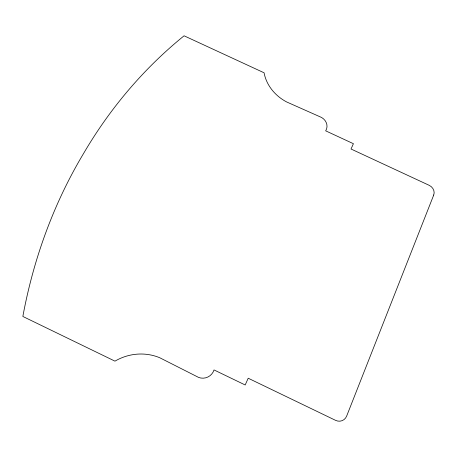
<?xml version="1.0" encoding="UTF-8"?>
<svg xmlns="http://www.w3.org/2000/svg" width="457" height="457" viewBox="0 0 457 457"><rect width="100%" height="100%" fill="white"/><g stroke="black" fill="none" stroke-linecap="round" stroke-linejoin="round"><path stroke-width="0.69" d="M433.716 195.036L346.663 416.07A8.974 8.369 66.8 0 1 335.609 420.366L248.214 378.225L245.186 384.977L214.03 369.936A11.962 11.825 -85.4 0 1 196.39 376.3L159.619 357.682A52.366 50.384 -59.5 0 0 114.958 361.15L22.85 316.461A564.315 483.929 59.5 0 1 83.642 153.369A562.453 482.209 59.1 0 1 184.074 35.8L264.083 72.789A42.398 36.891 19.8 0 0 286.545 101.905L319.512 116.552A10.46 9.317 23.2 0 1 325.67 130.833L353.41 143.704L351.027 149.011L429.214 185.336A7.82 6.884 36.5 0 1 433.716 195.036"/></g></svg>
